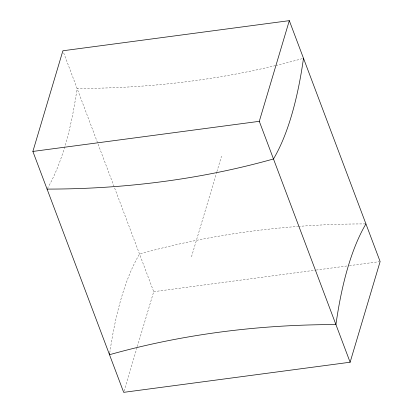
<?xml version="1.0" encoding="UTF-8"?>
<svg xmlns="http://www.w3.org/2000/svg" width="413" height="413" viewBox="0 0 413 413"><rect width="100%" height="100%" fill="white"/><g stroke="black" fill="none" stroke-linecap="round" stroke-linejoin="round"><path stroke-width="0.31" stroke-dasharray="2.06 1.55" d="M124.065 391.116L137.137 347.261M137.322 346.646L153.708 291.676L63.112 51.367M191.493 256.834L216.717 172.221M216.902 171.601L221.507 156.166M153.708 291.676L315.527 270.148M316.167 270.066L348.784 265.724M349.424 265.642L379.485 261.641M47.371 188.56A353.574 114.189 82.4 0 0 77.076 88.413A759.032 583.151 16.6 0 0 275.032 65.703M109.775 352.821A353.574 114.189 82.4 0 1 139.517 254.036A759.032 583.151 16.6 0 1 297.716 226.458M302.27 58.636A759.032 583.151 16.6 0 1 275.657 65.553M298.362 226.412A759.032 583.151 16.6 0 1 365.304 223.913"/><path stroke-width="0.62" d="M32.875 151.442L62.884 50.773L289.306 20.65L380.125 261.558L350.116 362.227L123.694 392.35L32.875 151.442L259.292 121.324L289.306 20.65M259.292 121.324L350.116 362.227M47.067 189.087A759.032 583.151 16.6 0 0 273.483 158.964A353.574 114.189 82.4 0 0 303.493 58.29M109.682 353.451A353.574 114.189 82.4 0 0 109.507 354.71A759.032 583.151 16.6 0 1 335.924 324.587A353.574 114.189 82.4 0 1 365.933 223.913"/></g></svg>
